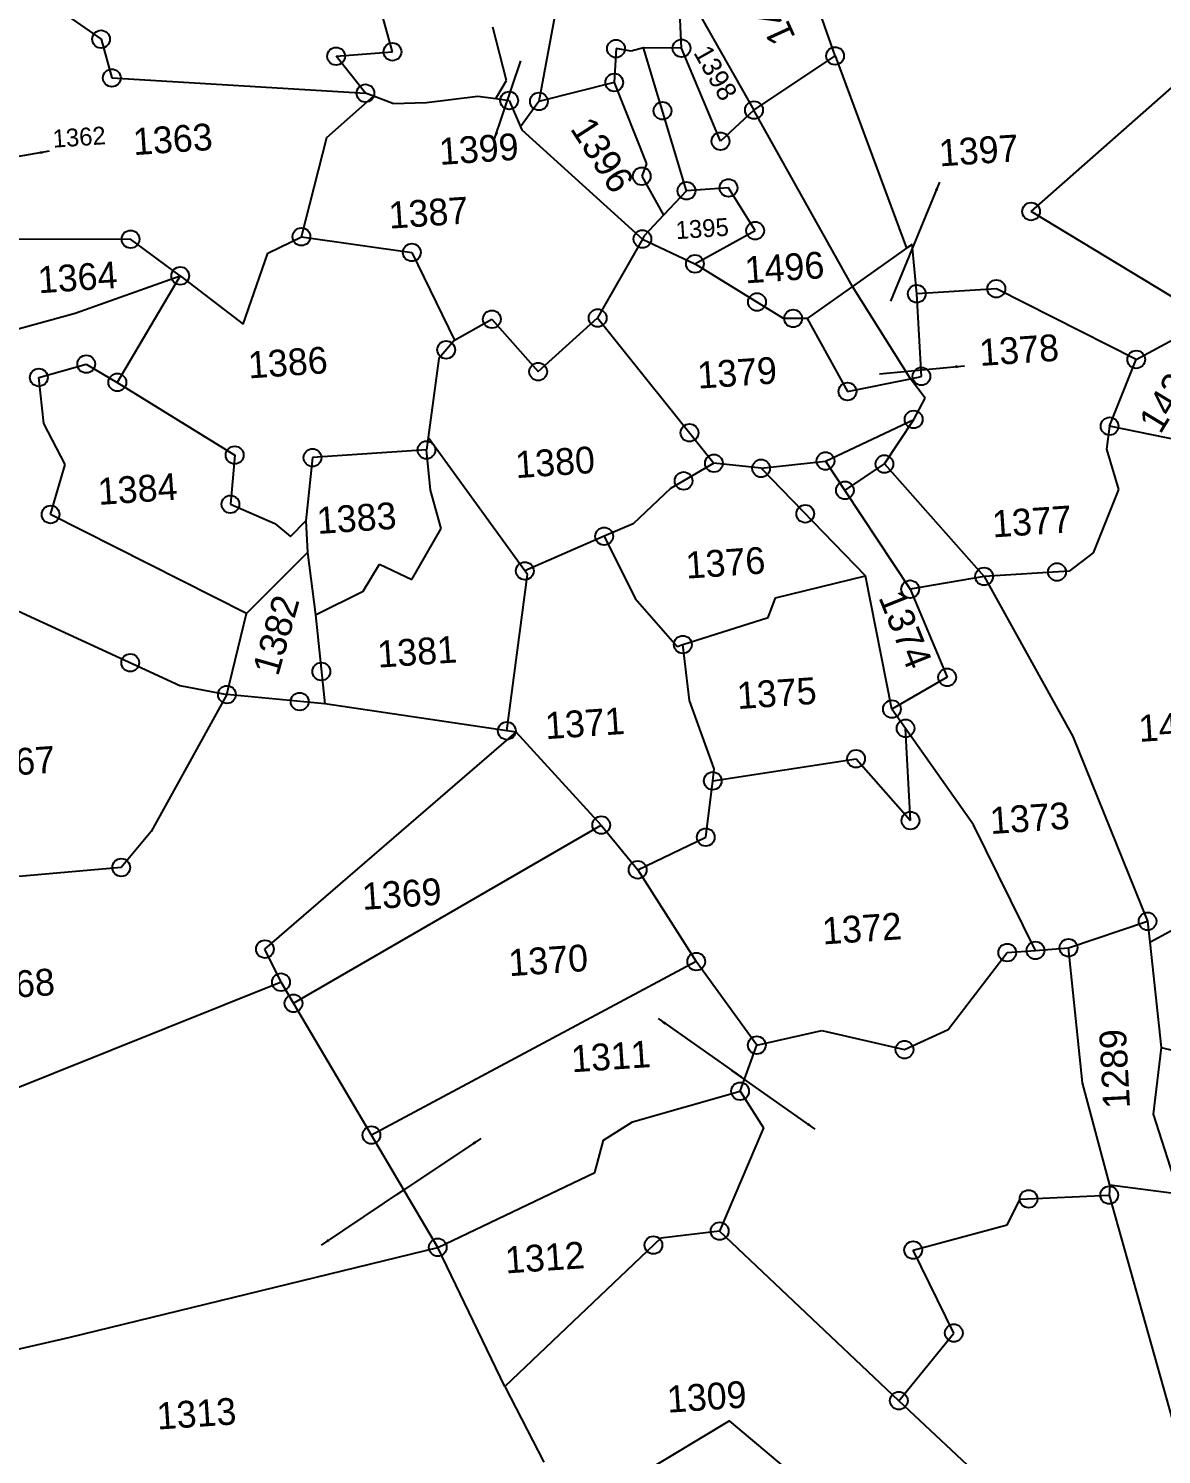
# Model space of a CAD drawing. Header units: metres. Extents: x 302356 to 305648, y 1939949 to 1943623.
# Drawn here: x 303270.3 to 303589.2, y 1940550 to 1940951.5 of the extents above; entities that cross this region are included whole.
import ezdxf

# ---------------------------------------------------------------- set-up
doc = ezdxf.new("R2010")
doc.units = ezdxf.units.M
doc.layers.add('POLY_PARCEL', color=6, linetype='Continuous')
doc.layers.add('TEXT_PARCEL', color=7, linetype='Continuous')
doc.styles.add('TEXT_MAP', font='')
doc.styles.get('TEXT_MAP').set_extended_font_data('Kruti Dev 050')
doc.dimstyles.get("Standard").update_dxf_attribs({"dimtxt": 0.18, "dimasz": 0.18, "dimexe": 0.18, "dimexo": 0.0625, "dimgap": 0.09, "dimtad": 0, "dimtih": 1, "dimtoh": 1, "dimdec": 4, "dimzin": 0, "dimdsep": 46, "dimtxsty": 'Standard', "dimcen": 0.09, "dimadec": 0, "dimazin": 0, "dimtfac": 1, "dimtdec": 4, "dimtofl": 0, "dimtmove": 0, "dimatfit": 3, "dimfxl": 1, "dimtolj": 1, "dimtzin": 0, "dimarcsym": 0})

msp = doc.modelspace()

# ---------------------------------------------------------------- linework, layer by layer
for centre in [(303290.69, 1940948.47), (303356.87, 1940943.68), (303372.73, 1940944.92), (303435.67, 1940945.81), (303454.1, 1940945.91), (303497.34, 1940943.77), (303293.72, 1940937.56), (303435.18, 1940936.28), (303365.12, 1940933.27), (303405.58, 1940931.22), (303413.96, 1940930.95), (303448.75, 1940928.34), (303474.51, 1940928.51), (303465.08, 1940919.74), (303442.91, 1940909.89), (303455.5, 1940905.81), (303467.33, 1940906.61), (303552.52, 1940899.97), (303299, 1940892.15), (303347.11, 1940892.86), (303443.1, 1940892.22), (303474.83, 1940894.57), (303378.18, 1940888.44), (303457.89, 1940885.23), (303312.99, 1940881.85), (303520.33, 1940876.81), (303542.74, 1940878.23), (303475.35, 1940874.48), (303400.72, 1940869.63), (303430.5, 1940869.99), (303485.54, 1940869.86), (303387.86, 1940861.02), (303286.52, 1940857), (303413.74, 1940854.88), (303582.12, 1940858.31), (303273.18, 1940853.24), (303295.27, 1940851.87), (303521.65, 1940853.56), (303500.83, 1940849.29), (303519.47, 1940841.43), (303574.63, 1940839.52), (303456.36, 1940837.68), (303328.31, 1940831.39), (303382.28, 1940832.83), (303350.21, 1940830.67), (303463.24, 1940829.08), (303476.51, 1940827.67), (303494.65, 1940829.72), (303511.22, 1940828.89), (303454.7, 1940824.13), (303500.11, 1940821.46), (303276.49, 1940814.67), (303327.1, 1940817.54), (303488.94, 1940814.86), (303432.34, 1940808.53), (303409.99, 1940798.79), (303539.29, 1940797.23), (303559.82, 1940798.47), (303518.49, 1940793.64), (303454.48, 1940778.05), (303298.91, 1940772.94), (303352.7, 1940770.47), (303528.89, 1940768.83), (303326.14, 1940763.97), (303346.61, 1940762), (303513.35, 1940759.88), (303517.18, 1940754.46), (303404.92, 1940753.77), (303503.25, 1940745.9), (303462.9, 1940739.68), (303431.52, 1940727.24), (303518.56, 1940728.49), (303460.93, 1940723.8), (303296.37, 1940715.29), (303441.77, 1940714.64), (303585.32, 1940700.14), (303336.83, 1940692.31), (303545.8, 1940691.34), (303553.75, 1940691.96), (303563.05, 1940692.69), (303458.26, 1940688.8), (303341.36, 1940683), (303344.88, 1940677.06), (303475.3, 1940665.27), (303516.88, 1940664.01), (303470.6, 1940652.3), (303366.8, 1940639.97), (303551.81, 1940622), (303574.53, 1940623.07), (303464.84, 1940612.94), (303385.48, 1940608.36), (303446.2, 1940609), (303519.33, 1940607.59), (303530.77, 1940584.24), (303515.3, 1940565.19)]:
    msp.add_circle(centre, 2.5)
at = {"layer": 'POLY_PARCEL'}
for p, q in [((303497.34, 1940943.77), (303476.36, 1941003.49)), ((303451.07, 1940969.79), (303474.51, 1940928.51)), ((303270.54, 1940962.53), (303290.69, 1940948.47)), ((303454.1, 1940945.91), (303453.42, 1940960.18)), ((303372.73, 1940944.92), (303369.78, 1940955.69)), ((303418.76, 1940956.69), (303413.96, 1940930.95)), ((303552.52, 1940899.97), (303613.58, 1940953.85)), ((303404.86, 1940936.86), (303401.01, 1940951.82)), ((303290.69, 1940948.47), (303293.72, 1940937.56)), ((303435.67, 1940945.81), (303435.18, 1940936.28)), ((303439.97, 1940945.1), (303435.67, 1940945.81)), ((303443.45, 1940946.05), (303439.97, 1940945.1)), ((303454.1, 1940945.91), (303443.45, 1940946.05)), ((303455.5, 1940905.81), (303443.45, 1940946.05)), ((303465.08, 1940919.74), (303454.1, 1940945.91)), ((303356.87, 1940943.68), (303372.73, 1940944.92)), ((303365.12, 1940933.27), (303356.87, 1940943.68)), ((303474.51, 1940928.51), (303497.34, 1940943.77)), ((303497.34, 1940943.77), (303517.47, 1940889.6)), ((303293.72, 1940937.56), (303365.12, 1940933.27)), ((303401.81, 1940931.75), (303404.86, 1940936.86)), ((303435.18, 1940936.28), (303413.96, 1940930.95)), ((303435.18, 1940936.28), (303444.24, 1940913.37)), ((303354.27, 1940920.83), (303367.43, 1940932.39)), ((303367.43, 1940932.39), (303365.12, 1940933.27)), ((303372.83, 1940930.35), (303367.43, 1940932.39)), ((303372.83, 1940930.35), (303382.35, 1940930.66)), ((303382.35, 1940930.66), (303396.79, 1940932.47)), ((303396.79, 1940932.47), (303401.81, 1940931.75)), ((303401.81, 1940931.75), (303405.58, 1940931.22)), ((303405.58, 1940931.22), (303408.76, 1940923.84)), ((303413.96, 1940930.95), (303408.76, 1940923.84)), ((303474.51, 1940928.51), (303465.08, 1940919.74)), ((303502.21, 1940878.83), (303474.51, 1940928.51)), ((303408.76, 1940923.84), (303409.15, 1940922.93)), ((303409.15, 1940922.93), (303443.1, 1940892.22)), ((303347.11, 1940892.86), (303354.27, 1940920.83)), ((303444.24, 1940913.37), (303442.91, 1940909.89)), ((303442.91, 1940909.89), (303449.06, 1940898.94)), ((303455.5, 1940905.81), (303449.06, 1940898.94)), ((303467.33, 1940906.61), (303455.5, 1940905.81)), ((303474.83, 1940894.57), (303467.33, 1940906.61)), ((303449.06, 1940898.94), (303443.63, 1940893.14)), ((303601.64, 1940870.17), (303552.52, 1940899.97)), ((303457.89, 1940885.23), (303474.83, 1940894.57)), ((303299, 1940892.15), (303267.51, 1940892.07)), ((303312.99, 1940881.85), (303299, 1940892.15)), ((303337.64, 1940888.24), (303347.11, 1940892.86)), ((303347.11, 1940892.86), (303378.18, 1940888.44)), ((303443.1, 1940892.22), (303430.5, 1940869.99)), ((303443.63, 1940893.14), (303443.1, 1940892.22)), ((303443.1, 1940892.22), (303457.89, 1940885.23)), ((303517.47, 1940889.6), (303502.21, 1940878.83)), ((303519.02, 1940890.7), (303517.47, 1940889.6)), ((303520.33, 1940876.81), (303519.02, 1940890.7)), ((303330.66, 1940868.24), (303337.64, 1940888.24)), ((303378.18, 1940888.44), (303390.16, 1940863.74)), ((303283.36, 1940871.39), (303312.99, 1940881.85)), ((303312.99, 1940881.85), (303295.27, 1940851.87)), ((303312.99, 1940881.85), (303330.66, 1940868.24)), ((303482.86, 1940869.86), (303457.89, 1940885.23)), ((303502.21, 1940878.83), (303489.45, 1940869.86)), ((303518.57, 1940852.85), (303502.21, 1940878.83)), ((303542.74, 1940878.23), (303520.33, 1940876.81)), ((303582.12, 1940858.31), (303542.74, 1940878.23)), ((303521.65, 1940853.56), (303520.33, 1940876.81)), ((303264.65, 1940866.2), (303283.36, 1940871.39)), ((303390.16, 1940863.74), (303400.72, 1940869.63)), ((303400.72, 1940869.63), (303413.74, 1940854.88)), ((303413.74, 1940854.88), (303430.5, 1940869.99)), ((303430.5, 1940869.99), (303463.24, 1940829.08)), ((303489.45, 1940869.86), (303482.86, 1940869.86)), ((303489.45, 1940869.86), (303500.83, 1940849.29)), ((303582.12, 1940858.31), (303602.81, 1940869.46)), ((303390.16, 1940863.74), (303385.8, 1940858.57)), ((303385.8, 1940858.57), (303382.77, 1940836.37)), ((303574.63, 1940839.52), (303582.12, 1940858.31)), ((303273.18, 1940853.24), (303286.52, 1940857)), ((303286.52, 1940857), (303295.27, 1940851.87)), ((303518.57, 1940852.85), (303521.65, 1940853.56)), ((303274.58, 1940840.28), (303273.18, 1940853.24)), ((303295.27, 1940851.87), (303328.31, 1940831.39)), ((303500.83, 1940849.29), (303518.57, 1940852.85)), ((303522.69, 1940847.39), (303518.57, 1940852.85)), ((303519.47, 1940841.43), (303522.69, 1940847.39)), ((303494.65, 1940829.72), (303519.47, 1940841.43)), ((303511.22, 1940828.89), (303519.47, 1940841.43)), ((303280.55, 1940828.71), (303274.58, 1940840.28)), ((303574.63, 1940839.52), (303573.79, 1940833.1)), ((303612.36, 1940831.77), (303574.63, 1940839.52)), ((303382.77, 1940836.37), (303382.28, 1940832.83)), ((303409.99, 1940798.79), (303382.77, 1940836.37)), ((303328.31, 1940831.39), (303327.1, 1940817.54)), ((303350.21, 1940830.67), (303348.34, 1940812.9)), ((303382.28, 1940832.83), (303350.21, 1940830.67)), ((303383.41, 1940821.51), (303382.28, 1940832.83)), ((303476.51, 1940827.67), (303494.65, 1940829.72)), ((303494.65, 1940829.72), (303500.11, 1940821.46)), ((303573.79, 1940833.1), (303577.1, 1940821.72)), ((303276.49, 1940814.67), (303280.55, 1940828.71)), ((303463.24, 1940829.08), (303451.03, 1940822.01)), ((303476.51, 1940827.67), (303463.24, 1940829.08)), ((303505.89, 1940797.4), (303476.51, 1940827.67)), ((303500.11, 1940821.46), (303511.22, 1940828.89)), ((303511.22, 1940828.89), (303539.29, 1940797.23)), ((303386.49, 1940810.68), (303383.41, 1940821.51)), ((303451.03, 1940822.01), (303440.5, 1940812.08)), ((303500.11, 1940821.46), (303518.49, 1940793.64)), ((303577.1, 1940821.72), (303570.03, 1940803.91)), ((303327.1, 1940817.54), (303339.63, 1940812.13)), ((303331.68, 1940786.75), (303276.49, 1940814.67)), ((303339.63, 1940812.13), (303343.99, 1940808.49)), ((303343.99, 1940808.49), (303348.34, 1940812.9)), ((303348.34, 1940812.9), (303348.77, 1940803.99)), ((303378.22, 1940796.38), (303386.49, 1940810.68)), ((303440.5, 1940812.08), (303432.34, 1940808.53)), ((303432.34, 1940808.53), (303409.99, 1940798.79)), ((303432.34, 1940808.53), (303441.09, 1940791.06)), ((303230.49, 1940804.42), (303312.83, 1940766.53)), ((303348.77, 1940803.99), (303331.68, 1940786.75)), ((303348.77, 1940803.99), (303351.02, 1940786.41)), ((303570.03, 1940803.91), (303563.22, 1940798.68)), ((303364.5, 1940793.11), (303369.07, 1940800.65)), ((303369.07, 1940800.65), (303378.22, 1940796.38)), ((303404.92, 1940753.77), (303410.71, 1940797.8)), ((303410.71, 1940797.8), (303409.99, 1940798.79)), ((303480.61, 1940791.25), (303505.89, 1940797.4)), ((303513.35, 1940759.88), (303505.89, 1940797.4)), ((303539.29, 1940797.23), (303518.49, 1940793.64)), ((303563.22, 1940798.68), (303539.29, 1940797.23)), ((303539.29, 1940797.23), (303564.29, 1940752.16)), ((303351.02, 1940786.41), (303364.5, 1940793.11)), ((303518.49, 1940793.64), (303528.89, 1940768.83)), ((303441.09, 1940791.06), (303452.87, 1940777.53)), ((303478.51, 1940785.68), (303480.61, 1940791.25)), ((303326.14, 1940763.97), (303331.68, 1940786.75)), ((303351.02, 1940786.41), (303353.67, 1940761.32)), ((303454.48, 1940778.05), (303478.51, 1940785.68)), ((303452.87, 1940777.53), (303454.48, 1940778.05)), ((303456.32, 1940762.32), (303454.48, 1940778.05)), ((303312.83, 1940766.53), (303326.14, 1940763.97)), ((303528.89, 1940768.83), (303513.35, 1940759.88)), ((303326.14, 1940763.97), (303304.84, 1940725.44)), ((303353.67, 1940761.32), (303326.14, 1940763.97)), ((303404.92, 1940753.77), (303353.67, 1940761.32)), ((303463.31, 1940743.04), (303456.32, 1940762.32)), ((303517.18, 1940754.46), (303513.35, 1940759.88)), ((303336.83, 1940692.31), (303407.55, 1940753.38)), ((303407.55, 1940753.38), (303404.92, 1940753.77)), ((303431.52, 1940727.24), (303407.55, 1940753.38)), ((303518.56, 1940728.49), (303517.18, 1940754.46)), ((303536.31, 1940727.33), (303517.18, 1940754.46)), ((303564.29, 1940752.16), (303585.32, 1940700.14)), ((303462.9, 1940739.68), (303503.25, 1940745.9)), ((303503.25, 1940745.9), (303518.56, 1940728.49)), ((303462.9, 1940739.68), (303463.31, 1940743.04)), ((303460.93, 1940723.8), (303462.9, 1940739.68)), ((303304.84, 1940725.44), (303296.37, 1940715.29)), ((303344.88, 1940677.06), (303431.52, 1940727.24)), ((303431.52, 1940727.24), (303441.77, 1940714.64)), ((303553.75, 1940691.96), (303536.31, 1940727.33)), ((303441.77, 1940714.64), (303460.93, 1940723.8)), ((303585.94, 1940694.31), (303633.45, 1940719.94)), ((303296.37, 1940715.29), (303238.39, 1940710.15)), ((303441.77, 1940714.64), (303458.26, 1940688.8)), ((303563.05, 1940692.69), (303585.32, 1940700.14)), ((303585.32, 1940700.14), (303585.94, 1940694.31)), ((303585.94, 1940694.31), (303589.13, 1940664.59)), ((303341.36, 1940683), (303336.83, 1940692.31)), ((303458.26, 1940688.8), (303366.8, 1940639.97)), ((303475.3, 1940665.27), (303458.26, 1940688.8)), ((303529.19, 1940669.68), (303545.8, 1940691.34)), ((303545.8, 1940691.34), (303553.75, 1940691.96)), ((303553.75, 1940691.96), (303563.05, 1940692.69)), ((303567.03, 1940654.7), (303563.05, 1940692.69)), ((303341.36, 1940683), (303129.73, 1940598.04)), ((303344.88, 1940677.06), (303341.36, 1940683)), ((303366.8, 1940639.97), (303344.88, 1940677.06)), ((303475.3, 1940665.27), (303493.61, 1940669.38)), ((303493.61, 1940669.38), (303516.88, 1940664.01)), ((303516.88, 1940664.01), (303529.19, 1940669.68)), ((303470.6, 1940652.3), (303475.3, 1940665.27)), ((303589.13, 1940664.59), (303586.9, 1940645.83)), ((303589.13, 1940664.59), (303627.48, 1940655.55)), ((303574.67, 1940625.88), (303567.03, 1940654.7)), ((303440.35, 1940643.73), (303470.6, 1940652.3)), ((303470.6, 1940652.3), (303477.16, 1940642.03)), ((303586.9, 1940645.83), (303594.11, 1940623.31)), ((303432.16, 1940638.5), (303440.35, 1940643.73)), ((303477.16, 1940642.03), (303464.84, 1940612.94)), ((303385.48, 1940608.36), (303366.8, 1940639.97)), ((303429.75, 1940629.46), (303432.16, 1940638.5)), ((303385.48, 1940608.36), (303429.75, 1940629.46)), ((303574.67, 1940625.88), (303574.53, 1940623.07)), ((303594.11, 1940623.31), (303574.67, 1940625.88)), ((303545.82, 1940614.71), (303549.46, 1940621.89)), ((303549.46, 1940621.89), (303574.53, 1940623.07)), ((303574.53, 1940623.07), (303592.26, 1940560.03)), ((303464.84, 1940612.94), (303448.26, 1940610.96)), ((303515.3, 1940565.19), (303464.84, 1940612.94)), ((303519.33, 1940607.59), (303545.82, 1940614.71)), ((303448.26, 1940610.96), (303404.33, 1940569.16)), ((303281.98, 1940583.1), (303385.48, 1940608.36)), ((303404.33, 1940569.16), (303385.48, 1940608.36)), ((303530.77, 1940584.24), (303519.33, 1940607.59)), ((303197.61, 1940563.7), (303281.98, 1940583.1)), ((303515.3, 1940565.19), (303530.77, 1940584.24)), ((303404.33, 1940569.16), (303415.31, 1940547.9)), ((303540.53, 1940541.48), (303515.3, 1940565.19)), ((303467.65, 1940559.54), (303441.86, 1940544.07)), ((303483.04, 1940546.59), (303467.65, 1940559.54))]:
    msp.add_line(p, q, dxfattribs=at)

# ---------------------------------------------------------------- texts
at = {"layer": 'TEXT_PARCEL', "style": 'TEXT_MAP'}
for s, height, rotation, p in [('1438', 7.545, 114.4247, (303486.34, 1940949.03)), ('1398', 5.45, 299.5862, (303457.34, 1940944.69)), ('1396', 7.545, 302.9276, (303422.58, 1940923.29)), ('1362', 5.03, 3.8538, (303277.23, 1940917.92)), ('1363', 7.545, 3.8538, (303299.92, 1940915.82)), ('1399', 7.545, 3.8538, (303386.08, 1940913.06)), ('1397', 7.545, 3.8538, (303526.82, 1940912.65)), ('1387', 7.545, 3.8538, (303371.9, 1940895.12)), ('1395', 5.03, 3.8538, (303452.63, 1940892.16)), ('1364', 7.545, 3.8538, (303273.12, 1940876.93)), ('1378', 7.545, 3.8538, (303538.18, 1940856.47)), ('1386', 7.545, 3.8538, (303332.3, 1940852.96)), ('1379', 7.545, 3.8538, (303458.8, 1940850.08)), ('1436', 7.545, 58.8405, (303588.92, 1940837.03)), ('1380', 7.545, 3.8538, (303407.55, 1940824.89)), ('1384', 7.545, 3.8538, (303290.01, 1940817.35)), ('1383', 7.545, 3.8538, (303351.67, 1940809.17)), ('1377', 7.545, 3.8538, (303541.77, 1940808.2)), ('1376', 7.545, 3.8538, (303455.51, 1940796.59)), ('1382', 7.545, 74.1828, (303340.52, 1940768.91)), ('1374', 7.545, 291.8745, (303509.47, 1940791.34)), ('1381', 7.545, 3.8538, (303368.71, 1940771.54)), ('1375', 7.545, 3.8538, (303469.95, 1940759.88)), ('1371', 7.545, 3.8538, (303415.92, 1940751.4)), ('1434', 7.545, 3.8538, (303583.02, 1940750.64)), ('1367', 7.545, 3.8538, (303255.57, 1940740.5)), ('1373', 7.545, 3.8538, (303541.17, 1940724.7)), ('1369', 7.545, 3.8538, (303364.39, 1940703.35)), ('1372', 7.545, 3.8538, (303493.94, 1940693.62)), ('1370', 7.545, 3.8538, (303405.62, 1940684.68)), ('1368', 7.545, 3.8538, (303255.5, 1940677.9)), ('1289', 7.545, 93.0105, (303580.38, 1940647.57)), ('1311', 7.545, 3.8538, (303423.26, 1940657.62)), ('1312', 7.545, 3.8538, (303404.66, 1940601)), ('1309', 7.545, 3.8538, (303450.25, 1940561.79)), ('1313', 7.545, 3.8538, (303306.59, 1940557.05))]:
    msp.add_text(s, height=height, rotation=rotation, dxfattribs=at).set_placement(p)
at = {"layer": 'TEXT_PARCEL', "ltscale": 10, "style": 'TEXT_MAP'}
msp.add_text('1496', height=7.545, rotation=3.8538, dxfattribs=at).set_placement((303472.13, 1940879.72))

# ---------------------------------------------------------------- leaders
for points in [[(303401.28, 1940919.86), (303408.87, 1940942.38)], [(303276.05, 1940916.97), (303261.5, 1940914.38)], [(303526.76, 1940908.19), (303512.95, 1940874.72)], [(303533.73, 1940856.47), (303509.81, 1940854.2)], [(303447.54, 1940672.75), (303470.96, 1940656.25)], [(303491.71, 1940641.64), (303468.3, 1940658.13)], [(303397.64, 1940639.01), (303373.83, 1940623.1)], [(303352.72, 1940609), (303376.54, 1940624.91)]]:
    msp.add_leader(points, dimstyle='Standard', override={"dimtxt": 2.5, "dimasz": 2.5, "dimexe": 1.25, "dimexo": 0.625, "dimgap": 0.625, "dimtad": 1, "dimtih": 0, "dimtoh": 0, "dimzin": 8, "dimcen": 2.5, "dimtofl": 1})

doc.saveas('drawing.dxf')
